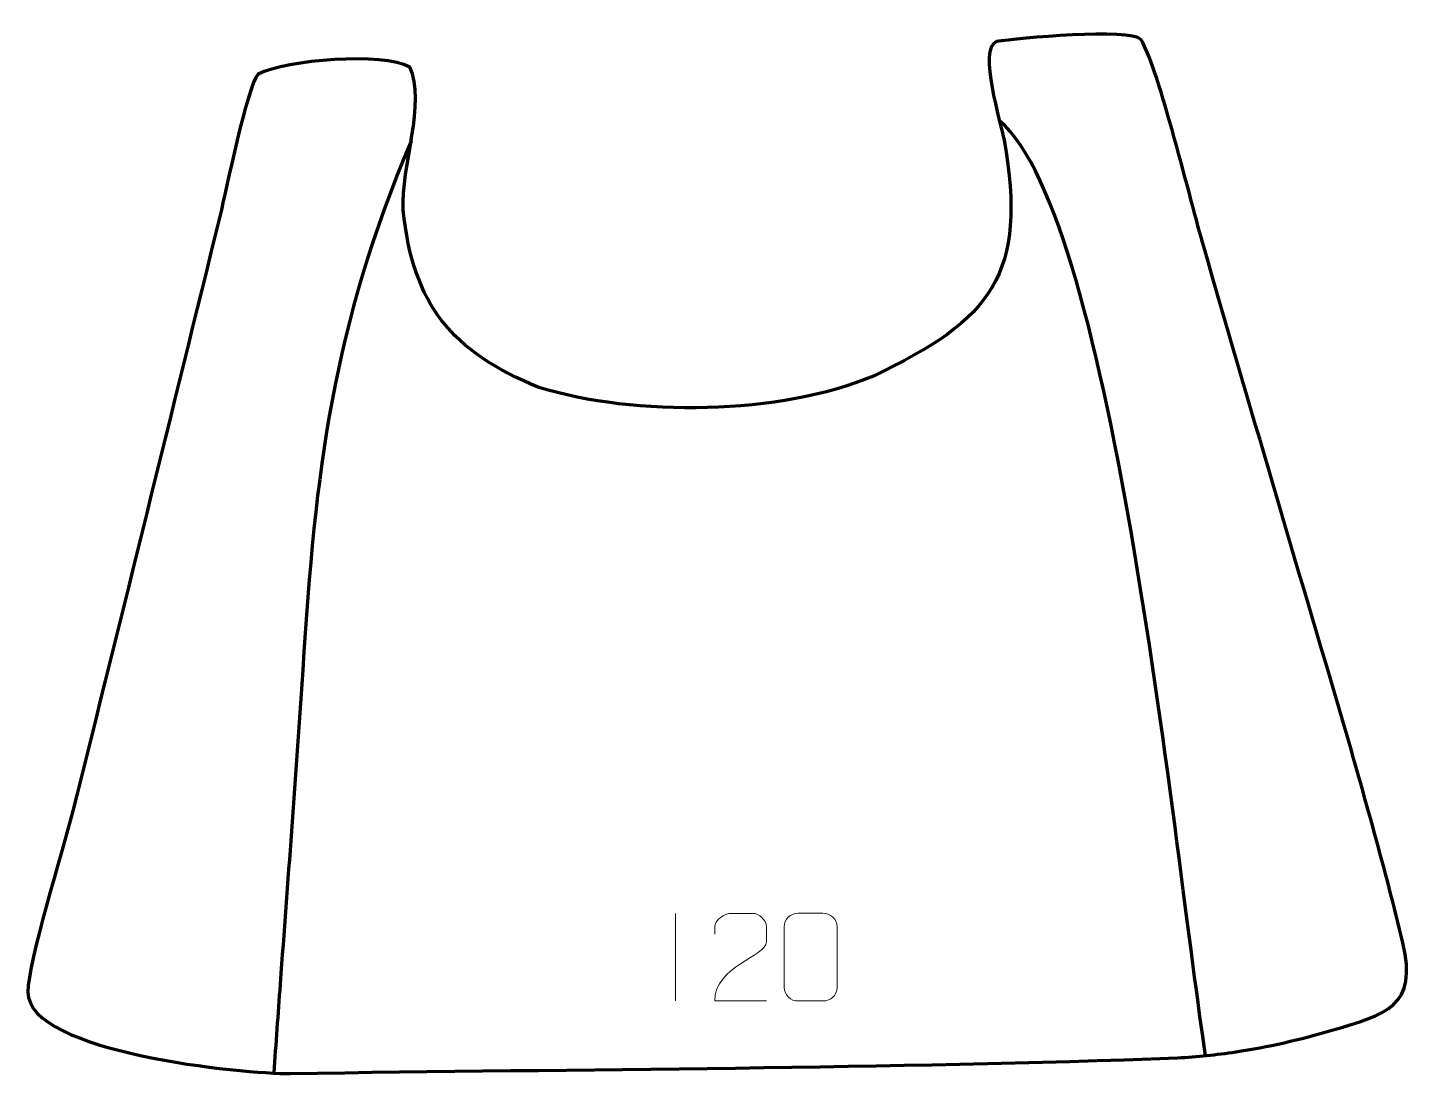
# Model space of a CAD drawing. Header units: millimetres. Extents: x -452 to -55, y 299 to 598.
import ezdxf

# ---------------------------------------------------------------- set-up
doc = ezdxf.new("R2010")
doc.units = ezdxf.units.MM
doc.header["$MEASUREMENT"] = 0
doc.layers.add('layer 2', color=7, linetype='Continuous')
doc.layers.add('layer 3', color=7, linetype='Continuous')

msp = doc.modelspace()

# ---------------------------------------------------------------- linework, layer by layer
at = {"layer": 'layer 2', "color": 142, "lineweight": 158}
msp.add_open_spline([(-115.94, 304.6129), (-124.5365, 359.8747), (-141.8667, 543.5758), (-174.7631, 571.3056)], degree=3, dxfattribs=at)
msp.add_open_spline([(-342.6139, 565.4672), (-365.1113, 511.9973), (-369.8277, 472.0499), (-373.5219, 414.5518), (-373.5219, 414.5518), (-375.3755, 385.7027), (-377.614, 356.8765), (-379.723, 328.0451), (-379.723, 328.0451), (-380.3396, 319.6042), (-380.9562, 311.1633), (-381.5728, 302.7223), (-381.5728, 302.7223), (-381.5728, 302.7223), (-381.7904, 299.7432), (-381.7904, 299.7432)], degree=3, knots=[0, 0, 0, 0, 0.2, 0.2, 0.2, 0.2, 0.4, 0.4, 0.4, 0.4, 0.6, 0.6, 0.6, 0.6, 1, 1, 1, 1], dxfattribs=at)
at = {"layer": 'layer 3', "color": 242, "lineweight": 158}
msp.add_open_spline([(-397.0512, 544.336), (-395.4869, 550.9452), (-389.3461, 581.2883), (-386.2396, 584.567), (-386.2396, 584.567), (-378.1151, 588.7509), (-350.5966, 590.8414), (-342.9669, 586.6174), (-342.9669, 586.6174), (-338.1475, 576.4717), (-345.5329, 558.3088), (-344.8144, 545.7872), (-344.8144, 545.7872), (-342.1266, 518.9076), (-331.0352, 505.3569), (-306.1255, 495.1919), (-306.1255, 495.1919), (-278.775, 486.7579), (-237.1848, 487.2372), (-210.7177, 498.4585), (-210.7177, 498.4585), (-176.9736, 514.4175), (-166.652, 527.6658), (-173.4448, 565.7878), (-173.4448, 565.7878), (-174.2741, 570.4421), (-181.0434, 591.7579), (-175.5821, 593.8866), (-175.5821, 593.8866), (-169.7626, 594.8291), (-137.4383, 597.8033), (-134.3913, 594.4934), (-134.3913, 594.4934), (-129.1575, 585.5576), (-120.2415, 548.3439), (-116.4997, 535.4017), (-116.4997, 535.4017), (-103.3926, 490.0749), (-90.1017, 444.9524), (-76.6703, 399.7241), (-76.6703, 399.7241), (-70.8433, 379.2627), (-64.599, 357.4084), (-59.6744, 336.7776), (-59.6744, 336.7776), (-55.312, 318.5023), (-64.5038, 316.3286), (-79.9301, 311.8054), (-79.9301, 311.8054), (-88.7127, 309.2303), (-98.3169, 307.0002), (-107.3752, 305.6397), (-107.3752, 305.6397), (-112.8552, 304.8562), (-118.3944, 304.1888), (-123.9842, 303.9732), (-123.9842, 303.9732), (-204.6588, 300.8621), (-295.1925, 300.7685), (-376.9608, 299.4901), (-376.9608, 299.4901), (-390.2901, 299.2817), (-451.8684, 305.3979), (-451.9098, 322.7098), (-451.9098, 322.7098), (-451.9306, 331.4313), (-442.0379, 362.7302), (-439.1097, 374.3866), (-439.1097, 374.3866), (-424.8906, 430.9713), (-411.0664, 487.6961), (-397.0512, 544.336)], degree=3, knots=[0, 0, 0, 0, 0.05263158, 0.05263158, 0.05263158, 0.05263158, 0.10526316, 0.10526316, 0.10526316, 0.10526316, 0.15789474, 0.15789474, 0.15789474, 0.15789474, 0.21052632, 0.21052632, 0.21052632, 0.21052632, 0.26315789, 0.26315789, 0.26315789, 0.26315789, 0.31578947, 0.31578947, 0.31578947, 0.31578947, 0.36842105, 0.36842105, 0.36842105, 0.36842105, 0.42105263, 0.42105263, 0.42105263, 0.42105263, 0.47368421, 0.47368421, 0.47368421, 0.47368421, 0.52631579, 0.52631579, 0.52631579, 0.52631579, 0.57894737, 0.57894737, 0.57894737, 0.57894737, 0.63157895, 0.63157895, 0.63157895, 0.63157895, 0.68421053, 0.68421053, 0.68421053, 0.68421053, 0.73684211, 0.73684211, 0.73684211, 0.73684211, 0.78947368, 0.78947368, 0.78947368, 0.78947368, 0.84210526, 0.84210526, 0.84210526, 0.84210526, 0.89473684, 0.89473684, 0.89473684, 0.89473684, 1, 1, 1, 1], dxfattribs=at)
at = {"layer": 'layer 3', "color": 250, "lineweight": 9}
msp.add_open_spline([(-267.1741, 345.1423), (-267.1741, 345.1423), (-267.1741, 320.1682), (-267.1741, 320.1682)], degree=3, dxfattribs=at)
for points, knots in [([(-241.2511, 320.19), (-246.1655, 320.1903), (-251.0799, 320.1903), (-255.994, 320.19), (-255.994, 320.19), (-255.994, 330.1223), (-241.343, 332.7635), (-241.2511, 337.0738), (-241.2511, 337.0738), (-241.2514, 338.4979), (-241.2514, 339.9216), (-241.2511, 341.3449), (-241.2511, 341.3449), (-241.268, 343.422), (-243.3908, 345.1468), (-245.0618, 345.1641), (-245.0618, 345.1641), (-247.135, 345.1637), (-249.2079, 345.1637), (-251.2803, 345.1641), (-251.2803, 345.1641), (-253.1024, 345.1806), (-255.9271, 343.3885), (-255.994, 341.2949), (-255.994, 341.2949), (-255.994, 341.2949), (-255.994, 339.2401), (-255.994, 339.2401)], [0, 0, 0, 0, 0.125, 0.125, 0.125, 0.125, 0.25, 0.25, 0.25, 0.25, 0.375, 0.375, 0.375, 0.375, 0.5, 0.5, 0.5, 0.5, 0.625, 0.625, 0.625, 0.625, 0.75, 0.75, 0.75, 0.75, 1, 1, 1, 1]), ([(-232.2032, 345.1764), (-229.8371, 345.1764), (-227.4706, 345.1764), (-225.1041, 345.1764), (-225.1041, 345.1764), (-223.1236, 345.212), (-221.0976, 343.7177), (-221.0705, 341.2756), (-221.0705, 341.2756), (-221.0709, 335.5182), (-221.0709, 329.7604), (-221.0705, 324.0022), (-221.0705, 324.0022), (-221.2126, 321.6746), (-222.919, 320.1923), (-225.1041, 320.1815), (-225.1041, 320.1815), (-227.4765, 320.1819), (-229.8489, 320.1819), (-232.2209, 320.1815), (-232.2209, 320.1815), (-234.1794, 320.0759), (-236.1858, 321.9638), (-236.1744, 323.9848), (-236.1744, 323.9848), (-236.174, 329.7654), (-236.174, 335.5457), (-236.1744, 341.3255), (-236.1744, 341.3255), (-236.1701, 343.4675), (-234.393, 345.19), (-232.2032, 345.1764)], [0, 0, 0, 0, 0.11111111, 0.11111111, 0.11111111, 0.11111111, 0.22222222, 0.22222222, 0.22222222, 0.22222222, 0.33333333, 0.33333333, 0.33333333, 0.33333333, 0.44444444, 0.44444444, 0.44444444, 0.44444444, 0.55555556, 0.55555556, 0.55555556, 0.55555556, 0.66666667, 0.66666667, 0.66666667, 0.66666667, 0.77777778, 0.77777778, 0.77777778, 0.77777778, 1, 1, 1, 1])]:
    msp.add_open_spline(points, degree=3, knots=knots, dxfattribs=at)

doc.saveas('drawing.dxf')
